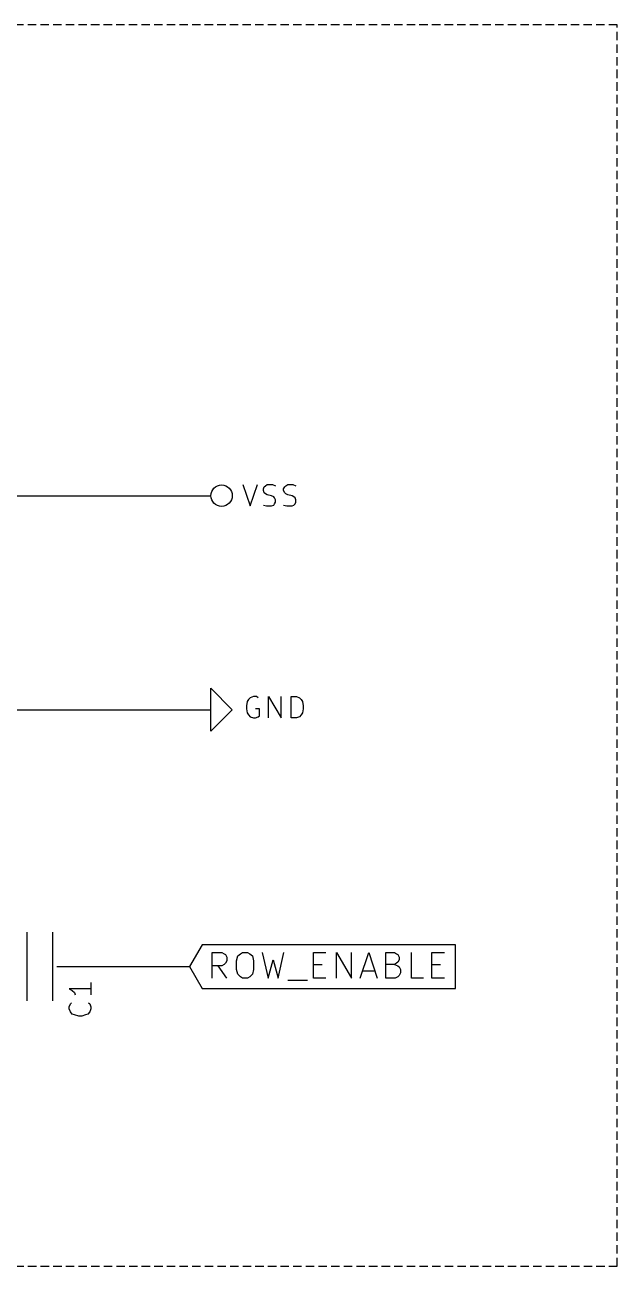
# Model space of a CAD drawing. Extents: x 18 to 282, y -194 to -20.
# Drawn here: x 246.8 to 281.9, y -94 to -20.3 of the extents above; entities that cross this region are included whole.
import ezdxf

# ---------------------------------------------------------------- set-up
doc = ezdxf.new("R2010")
doc.units = 0
doc.header["$MEASUREMENT"] = 0
doc.linetypes.add('DASHED', pattern=[0.75, 0.5, -0.25])
for name, color, linetype in [('BLUE3', 171, 'CONTINUOUS'), ('CYAN2', 4, 'CONTINUOUS'), ('GREEN2', 3, 'CONTINUOUS'), ('RED2', 1, 'CONTINUOUS')]:
    doc.layers.add(name, color=color, linetype=linetype)

msp = doc.modelspace()

# ---------------------------------------------------------------- linework, layer by layer
at = {"layer": 'BLUE3', "linetype": 'DASHED'}
for p, q in [((281.94, -20.32), (139.7, -20.32)), ((281.94, -93.98), (281.94, -20.32)), ((139.7, -93.98), (281.94, -93.98))]:
    msp.add_line(p, q, dxfattribs=at)
at = {"layer": 'CYAN2', "linetype": 'CONTINUOUS'}
for p, q in [((259.715, -47.5996), (260.147, -48.8696)), ((260.147, -48.8696), (260.579, -47.5996)), ((260.934, -47.8536), (260.985, -47.7266)), ((260.934, -47.9552), (260.934, -47.8536)), ((260.985, -47.7266), (261.061, -47.6758)), ((261.061, -47.6758), (261.163, -47.5996)), ((261.163, -47.5996), (261.468, -47.5996)), ((261.468, -47.5996), (261.645, -47.6758)), ((262.128, -47.8536), (262.204, -47.7266)), ((262.128, -47.9552), (262.128, -47.8536)), ((262.204, -47.7266), (262.255, -47.6758)), ((262.255, -47.6758), (262.382, -47.5996)), ((262.382, -47.5996), (262.687, -47.5996)), ((262.687, -47.5996), (262.865, -47.6758)), ((260.985, -48.0822), (260.934, -47.9552)), ((261.061, -48.1584), (260.985, -48.0822)), ((261.163, -48.2092), (261.061, -48.1584)), ((261.417, -48.26), (261.163, -48.2092)), ((261.544, -48.3362), (261.417, -48.26)), ((261.595, -48.387), (261.544, -48.3362)), ((261.645, -48.514), (261.595, -48.387)), ((261.645, -48.641), (261.645, -48.514)), ((262.204, -48.0822), (262.128, -47.9552)), ((262.255, -48.1584), (262.204, -48.0822)), ((262.382, -48.2092), (262.255, -48.1584)), ((262.636, -48.26), (262.382, -48.2092)), ((262.738, -48.3362), (262.636, -48.26)), ((262.814, -48.387), (262.738, -48.3362)), ((262.865, -48.514), (262.814, -48.387)), ((262.865, -48.641), (262.865, -48.514)), ((260.934, -48.8188), (261.112, -48.8696)), ((261.112, -48.8696), (261.417, -48.8696)), ((261.417, -48.8696), (261.544, -48.8188)), ((261.544, -48.8188), (261.595, -48.7426)), ((261.595, -48.7426), (261.645, -48.641)), ((262.128, -48.8188), (262.331, -48.8696)), ((262.331, -48.8696), (262.636, -48.8696)), ((262.636, -48.8696), (262.738, -48.8188)), ((262.738, -48.8188), (262.814, -48.7426)), ((262.814, -48.7426), (262.865, -48.641)), ((260.045, -60.3504), (259.969, -60.4774)), ((260.147, -60.2488), (260.045, -60.3504)), ((260.35, -60.1726), (260.147, -60.2488)), ((260.528, -60.1726), (260.35, -60.1726)), ((260.629, -60.2488), (260.528, -60.1726)), ((261.239, -61.4426), (261.239, -60.1726)), ((261.239, -60.1726), (261.976, -61.4426)), ((261.976, -61.4426), (261.976, -60.1726)), ((262.585, -61.4426), (262.585, -60.1726)), ((262.585, -60.1726), (262.89, -60.1726)), ((262.89, -60.1726), (263.068, -60.2488)), ((263.068, -60.2488), (263.169, -60.3504)), ((263.169, -60.3504), (263.246, -60.4774)), ((259.969, -60.4774), (259.918, -60.7314)), ((259.918, -60.7314), (259.918, -60.9092)), ((259.918, -60.9092), (259.969, -61.1378)), ((259.969, -61.1378), (260.045, -61.2648)), ((260.706, -60.9092), (260.452, -60.9092)), ((260.706, -61.3156), (260.706, -60.9092)), ((263.246, -61.1378), (263.169, -61.2648)), ((263.246, -60.4774), (263.296, -60.7314)), ((263.296, -60.9092), (263.246, -61.1378)), ((263.296, -60.7314), (263.296, -60.9092)), ((260.045, -61.2648), (260.147, -61.3918)), ((260.147, -61.3918), (260.35, -61.4426)), ((260.35, -61.4426), (260.452, -61.4426)), ((260.452, -61.4426), (260.629, -61.3918)), ((260.629, -61.3918), (260.706, -61.3156)), ((262.89, -61.4426), (262.585, -61.4426)), ((263.068, -61.3918), (262.89, -61.4426)), ((263.169, -61.2648), (263.068, -61.3918)), ((250.673, -77.1398), (250.673, -77.8764)), ((250.673, -77.5208), (249.403, -77.5208)), ((249.403, -77.5208), (249.58, -77.6224)), ((249.58, -77.6224), (249.707, -77.7494)), ((249.707, -77.7494), (249.758, -77.8764)), ((249.403, -78.5876), (249.479, -78.4098)), ((249.403, -78.7146), (249.403, -78.5876)), ((249.479, -78.8924), (249.403, -78.7146)), ((249.479, -78.4098), (249.53, -78.359)), ((250.546, -78.359), (250.622, -78.4098)), ((250.622, -78.4098), (250.673, -78.5876)), ((250.673, -78.7146), (250.622, -78.8924)), ((250.673, -78.5876), (250.673, -78.7146)), ((249.58, -79.0194), (249.479, -78.8924)), ((249.707, -79.0702), (249.58, -79.0194)), ((249.961, -79.1464), (249.707, -79.0702)), ((250.139, -79.1464), (249.961, -79.1464)), ((250.368, -79.0702), (250.139, -79.1464)), ((250.495, -79.0194), (250.368, -79.0702)), ((250.622, -78.8924), (250.495, -79.0194))]:
    msp.add_line(p, q, dxfattribs=at)
at = {"layer": 'GREEN2', "linetype": 'CONTINUOUS'}
for p, q in [((210.82, -48.26), (256.54, -48.26)), ((241.3, -60.96), (256.54, -60.96)), ((251.46, -76.2), (256.54, -76.2))]:
    msp.add_line(p, q, dxfattribs=at)
at = {"layer": 'RED2', "linetype": 'CONTINUOUS'}
for p, q in [((256.54, -48.26), (257.81, -48.26)), ((257.81, -60.96), (257.81, -59.69)), ((257.81, -59.69), (259.08, -60.96)), ((256.54, -60.96), (257.81, -60.96)), ((259.08, -60.96), (257.81, -62.23)), ((257.81, -62.23), (257.81, -60.96)), ((246.888, -74.168), (246.888, -78.232)), ((248.412, -74.168), (248.412, -78.232)), ((257.302, -74.9046), (256.54, -76.2)), ((272.339, -74.9046), (257.302, -74.9046)), ((272.339, -76.2), (272.339, -74.9046)), ((257.886, -76.8858), (257.886, -75.3618)), ((257.886, -75.3618), (258.47, -75.3618)), ((258.47, -75.3618), (258.597, -75.438)), ((258.597, -75.438), (258.674, -75.4888)), ((258.674, -75.4888), (258.75, -75.6412)), ((258.75, -75.6412), (258.75, -75.8698)), ((259.334, -75.8698), (259.41, -75.565)), ((259.41, -75.565), (259.563, -75.438)), ((259.563, -75.438), (259.69, -75.3618)), ((259.69, -75.3618), (259.994, -75.3618)), ((259.994, -75.3618), (260.121, -75.438)), ((260.121, -75.438), (260.274, -75.565)), ((260.274, -75.565), (260.35, -75.8698)), ((260.858, -75.3618), (261.214, -76.8858)), ((261.214, -76.8858), (261.518, -75.7936)), ((261.518, -75.7936), (261.798, -76.8858)), ((261.798, -76.8858), (262.153, -75.3618)), ((263.906, -76.8858), (263.906, -75.3618)), ((263.906, -75.3618), (264.643, -75.3618)), ((265.278, -76.8858), (265.278, -75.3618)), ((265.278, -75.3618), (266.167, -76.8858)), ((266.167, -76.8858), (266.167, -75.3618)), ((266.675, -76.8858), (267.183, -75.3618)), ((267.183, -75.3618), (267.691, -76.8858)), ((268.199, -76.8858), (268.199, -75.3618)), ((268.199, -75.3618), (268.707, -75.3618)), ((268.707, -75.3618), (268.834, -75.438)), ((268.834, -75.438), (268.91, -75.4888)), ((268.91, -75.4888), (268.986, -75.6412)), ((268.986, -75.7936), (268.91, -75.946)), ((268.986, -75.6412), (268.986, -75.7936)), ((269.723, -76.8858), (269.723, -75.3618)), ((270.942, -76.8858), (270.942, -75.3618)), ((270.942, -75.3618), (271.678, -75.3618)), ((248.666, -76.2), (251.46, -76.2)), ((256.54, -76.2), (257.302, -77.4954)), ((258.47, -76.1492), (257.886, -76.1492)), ((258.75, -76.8858), (258.242, -76.1492)), ((258.597, -76.073), (258.47, -76.1492)), ((258.674, -75.9968), (258.597, -76.073)), ((258.75, -75.8698), (258.674, -75.9968)), ((259.334, -76.3778), (259.334, -75.8698)), ((259.41, -76.6572), (259.334, -76.3778)), ((260.35, -76.3778), (260.274, -76.6572)), ((260.35, -75.8698), (260.35, -76.3778)), ((263.906, -76.073), (264.414, -76.073)), ((266.802, -76.454), (267.538, -76.454)), ((268.707, -76.073), (268.199, -76.073)), ((268.834, -75.9968), (268.707, -76.073)), ((268.707, -76.073), (268.91, -76.1492)), ((268.91, -75.946), (268.834, -75.9968)), ((268.91, -76.1492), (268.986, -76.2254)), ((268.986, -76.2254), (269.062, -76.3778)), ((269.062, -76.581), (268.986, -76.7334)), ((269.062, -76.3778), (269.062, -76.581)), ((270.942, -76.073), (271.45, -76.073)), ((272.339, -77.4954), (272.339, -76.2)), ((259.563, -76.8096), (259.41, -76.6572)), ((259.69, -76.8858), (259.563, -76.8096)), ((259.994, -76.8858), (259.69, -76.8858)), ((260.121, -76.8096), (259.994, -76.8858)), ((260.274, -76.6572), (260.121, -76.8096)), ((262.382, -77.0128), (263.55, -77.0128)), ((264.643, -76.8858), (263.906, -76.8858)), ((268.757, -76.8858), (268.199, -76.8858)), ((268.91, -76.8096), (268.757, -76.8858)), ((268.986, -76.7334), (268.91, -76.8096)), ((270.434, -76.8858), (269.723, -76.8858)), ((271.678, -76.8858), (270.942, -76.8858)), ((257.302, -77.4954), (272.339, -77.4954))]:
    msp.add_line(p, q, dxfattribs=at)
at = {"layer": 'RED2'}
msp.add_circle((258.445, -48.26), 0.635, dxfattribs=at)

doc.saveas('drawing.dxf')
